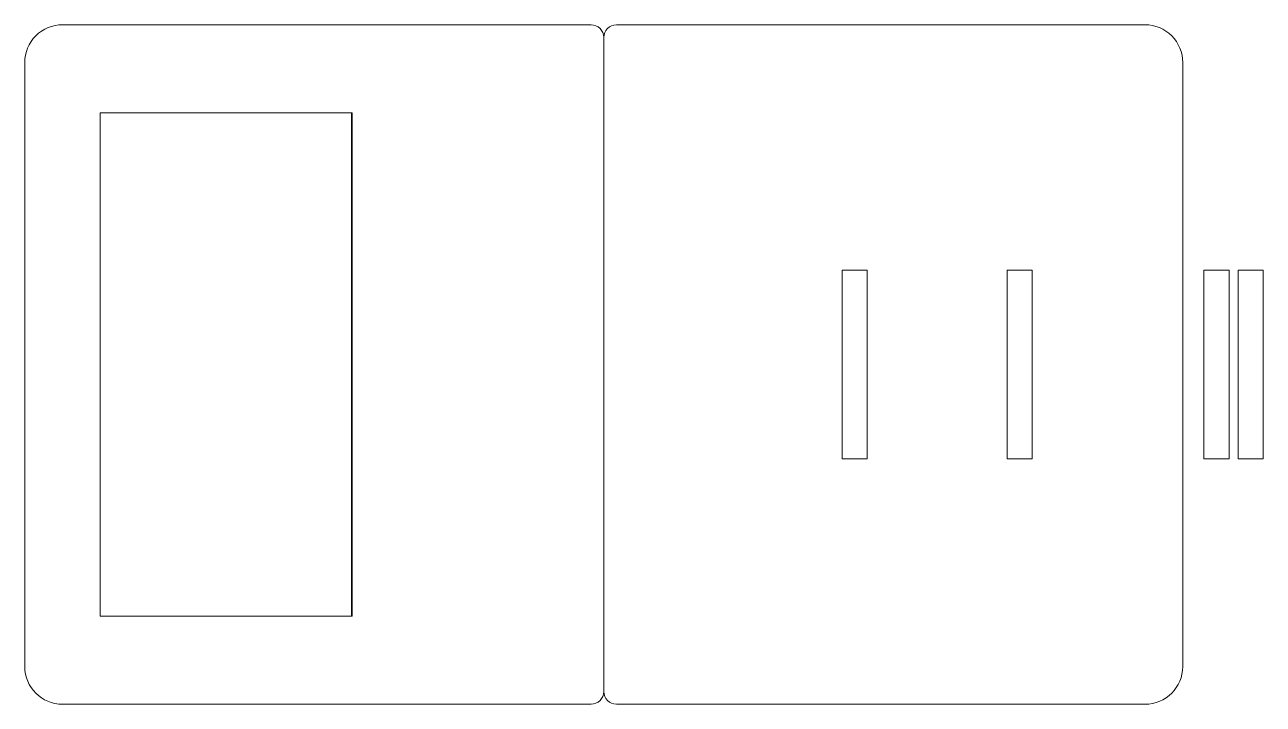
# Model space of a CAD drawing. Header units: millimetres. Extents: x -460 to 524, y -270 to 270.
import ezdxf

# ---------------------------------------------------------------- set-up
doc = ezdxf.new("R2010")
doc.units = ezdxf.units.MM
doc.header["$MEASUREMENT"] = 0
doc.layers.add('Camada 1', color=7, linetype='Continuous')

msp = doc.modelspace()

# ---------------------------------------------------------------- linework, layer by layer
at = {"layer": 'Camada 1', "color": 250, "lineweight": 20}
for points in [[(476.8514, -75), (496.8514, -75), (496.8514, 75), (476.8514, 75), (476.8514, -75)], [(503.9448, -75), (523.9448, -75), (523.9448, 75), (503.9448, 75), (503.9448, -75)]]:
    msp.add_lwpolyline(points, close=True, dxfattribs=at)
for points, knots in [([(-430, -270), (-430, -270), (-10, -270), (-10, -270), (-10, -270), (-7.3478, -270), (-4.8043, -268.9464), (-2.9289, -267.0711), (-2.9289, -267.0711), (-1.0536, -265.1957), (0, -262.6522), (0, -260), (0, -260), (0, -260), (0, 260), (0, 260), (0, 260), (0, 262.6522), (-1.0536, 265.1957), (-2.9289, 267.0711), (-2.9289, 267.0711), (-4.8043, 268.9464), (-7.3478, 270), (-10, 270), (-10, 270), (-10, 270), (-430, 270), (-430, 270), (-430, 270), (-437.9565, 270), (-445.5871, 266.8393), (-451.2132, 261.2132), (-451.2132, 261.2132), (-456.8393, 255.5871), (-460, 247.9565), (-460, 240), (-460, 240), (-460, 240), (-460, -240), (-460, -240), (-460, -240), (-460, -256.5685), (-446.5686, -269.9999), (-430, -270)], [0, 0, 0, 0, 0.08333333, 0.08333333, 0.08333333, 0.08333333, 0.16666667, 0.16666667, 0.16666667, 0.16666667, 0.25, 0.25, 0.25, 0.25, 0.33333333, 0.33333333, 0.33333333, 0.33333333, 0.41666667, 0.41666667, 0.41666667, 0.41666667, 0.5, 0.5, 0.5, 0.5, 0.58333333, 0.58333333, 0.58333333, 0.58333333, 0.66666667, 0.66666667, 0.66666667, 0.66666667, 0.75, 0.75, 0.75, 0.75, 0.83333333, 0.83333333, 0.83333333, 0.83333333, 1, 1, 1, 1]), ([(0, 260), (0, 262.6522), (1.0536, 265.1957), (2.9289, 267.0711), (2.9289, 267.0711), (4.8043, 268.9464), (7.3478, 270), (10, 270), (10, 270), (10, 270), (430, 270), (430, 270), (430, 270), (437.9565, 270), (445.5871, 266.8393), (451.2132, 261.2132), (451.2132, 261.2132), (456.8393, 255.5871), (460, 247.9565), (460, 240), (460, 240), (460, 240), (460, -240), (460, -240), (460, -240), (460, -256.5685), (446.5686, -269.9999), (430, -270), (430, -270), (430, -270), (10, -270), (10, -270), (10, -270), (7.3478, -270), (4.8043, -268.9464), (2.9289, -267.0711), (2.9289, -267.0711), (1.0536, -265.1957), (0, -262.6522), (0, -260)], [0, 0, 0, 0, 0.09090909, 0.09090909, 0.09090909, 0.09090909, 0.18181818, 0.18181818, 0.18181818, 0.18181818, 0.27272727, 0.27272727, 0.27272727, 0.27272727, 0.36363636, 0.36363636, 0.36363636, 0.36363636, 0.45454545, 0.45454545, 0.45454545, 0.45454545, 0.54545455, 0.54545455, 0.54545455, 0.54545455, 0.63636364, 0.63636364, 0.63636364, 0.63636364, 0.72727273, 0.72727273, 0.72727273, 0.72727273, 0.81818182, 0.81818182, 0.81818182, 0.81818182, 1, 1, 1, 1]), ([(-200, -200), (-200, -200), (-400, -200), (-400, -200), (-400, -200), (-400, -200), (-400, 200), (-400, 200), (-400, 200), (-400, 200), (-200, 200), (-200, 200), (-200, 200), (-200, 61.6465), (-200, -61.6465), (-200, -200)], [0, 0, 0, 0, 0.2, 0.2, 0.2, 0.2, 0.4, 0.4, 0.4, 0.4, 0.6, 0.6, 0.6, 0.6, 1, 1, 1, 1])]:
    msp.add_open_spline(points, degree=3, knots=knots, dxfattribs=at)
msp.add_open_spline([(-200.5, -200), (-200.5, -61.6465), (-200.5, 61.6465), (-200.5, 200)], degree=3, dxfattribs=at)
at = {"layer": 'Camada 1', "color": 240, "lineweight": 20}
for points in [[(189.32, 75), (189.32, 75), (209.32, 75), (209.32, 75), (209.32, 75), (209.32, 75), (209.32, -75), (209.32, -75), (209.32, -75), (209.32, -75), (189.32, -75), (189.32, -75), (189.32, -75), (189.32, -75), (189.32, 75), (189.32, 75)], [(320.4102, 75), (320.4102, 75), (340.4102, 75), (340.4102, 75), (340.4102, 75), (340.4102, 75), (340.4102, -75), (340.4102, -75), (340.4102, -75), (340.4102, -75), (320.4102, -75), (320.4102, -75), (320.4102, -75), (320.4102, -75), (320.4102, 75), (320.4102, 75)]]:
    msp.add_open_spline(points, degree=3, knots=[0, 0, 0, 0, 0.2, 0.2, 0.2, 0.2, 0.4, 0.4, 0.4, 0.4, 0.6, 0.6, 0.6, 0.6, 1, 1, 1, 1], dxfattribs=at)

doc.saveas('drawing.dxf')
